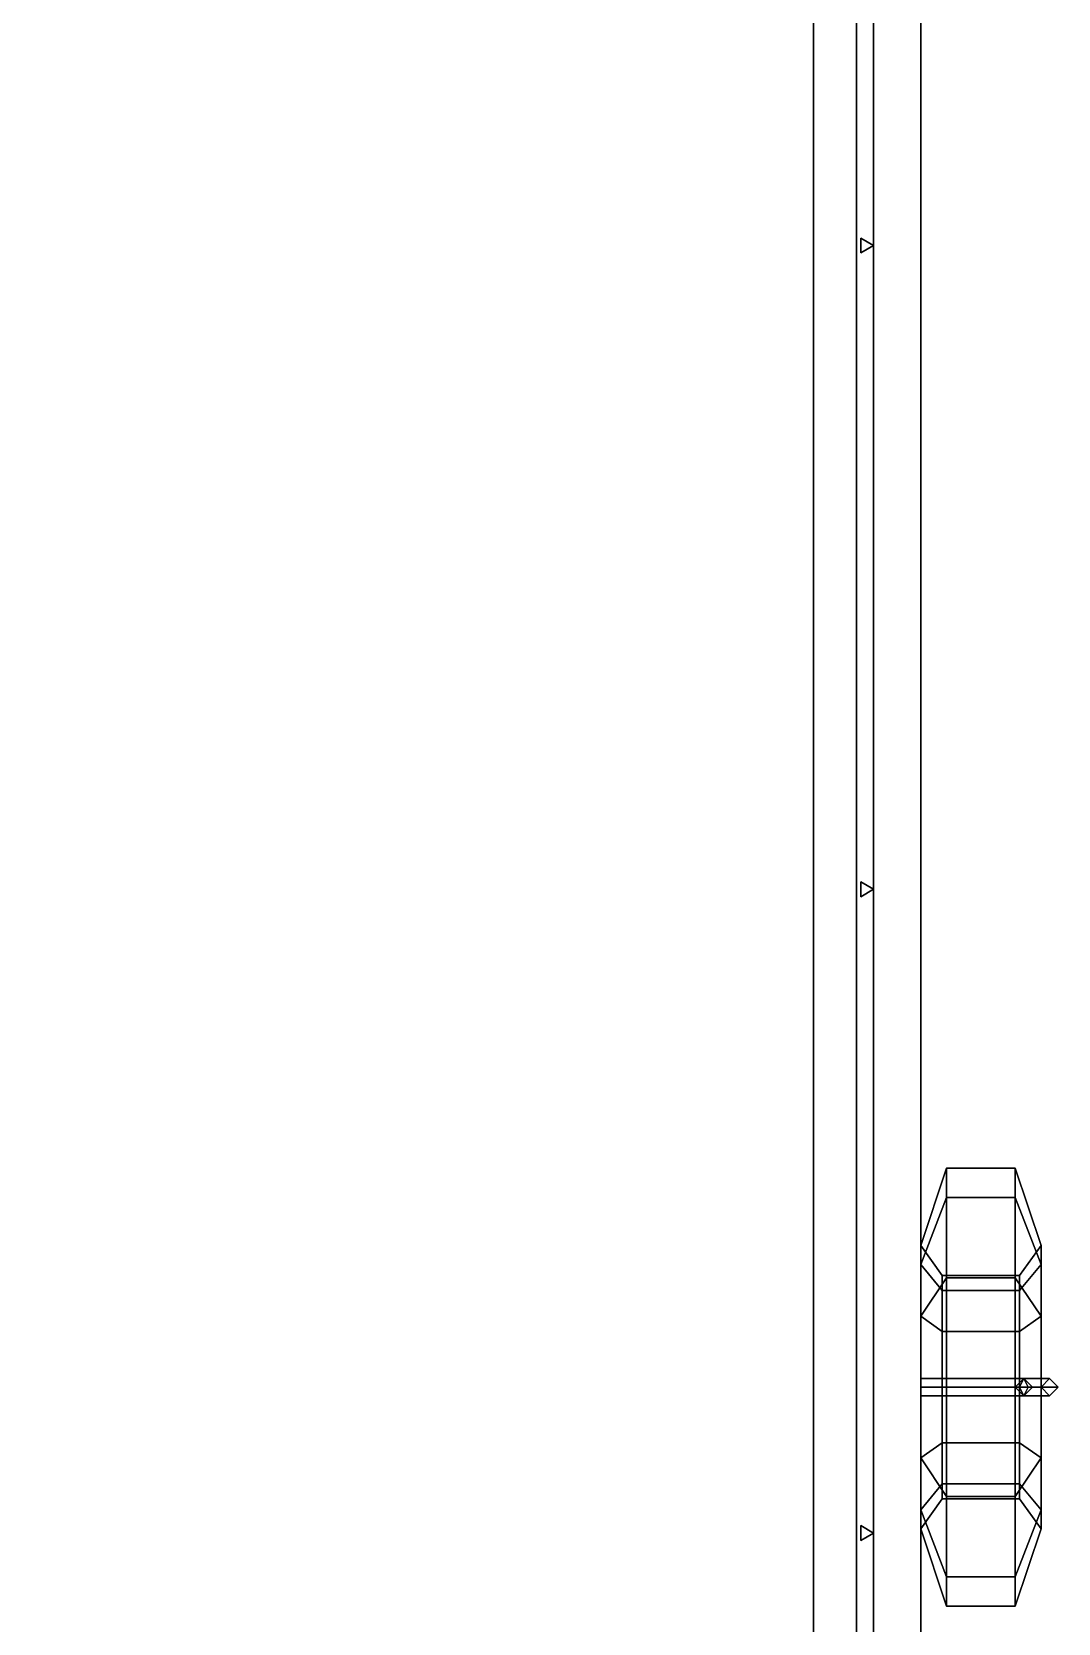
# Model space of a CAD drawing. Header units: millimetres. Extents: x -8.3 to 8.3, y -10.3 to 20.5.
# Drawn here: x 5.929 to 8.32, y -3.96 to -0.252 of the extents above; entities that cross this region are included whole.
import ezdxf

# ---------------------------------------------------------------- set-up
doc = ezdxf.new("R2010")
doc.units = ezdxf.units.MM
doc.layers.add('wheels', color=2, linetype='Continuous')

msp = doc.modelspace()

# ---------------------------------------------------------------- linework, layer by layer
for points in [[(3, 10, 1), (3, -10, 1), (8, -10, 1), (8, 10, 1)], [(8, -10, 1), (8, -10), (8, 9.75), (8, 10, 1)], [(7.85, 9.73, 2), (7.85, -9.73, 2), (7.89, -9.77, 2), (7.89, 9.77, 2)], [(7.89, 9.77, 2), (7.89, -9.77, 2), (7.85, -9.73, 2), (7.85, 9.73, 2)], [(8, -10), (7.75, -9.5, -1), (7.75, 9, -1), (8, 9.75)], [(7.75, 9, -1), (7.75, -9.5, -1), (3.25, -9.5, -1), (3.25, 9, -1)], [(7.89, -0.75, 1), (7.86, -0.7327, 1), (7.86, -0.7327, 2), (7.89, -0.75, 2)], [(7.86, -0.7327, 1), (7.86, -0.7673, 1), (7.86, -0.7673, 2), (7.86, -0.7327, 2)], [(7.86, -0.7673, 1), (7.89, -0.75, 1), (7.89, -0.75, 2), (7.86, -0.7673, 2)], [(7.86, -2.2327, 1), (7.86, -2.2673, 1), (7.86, -2.2673, 2), (7.86, -2.2327, 2)], [(7.89, -2.25, 1), (7.86, -2.2327, 1), (7.86, -2.2327, 2), (7.89, -2.25, 2)], [(7.86, -2.2673, 1), (7.89, -2.25, 1), (7.89, -2.25, 2), (7.86, -2.2673, 2)], [(7.89, -3.75, 1), (7.86, -3.7327, 1), (7.86, -3.7327, 2), (7.89, -3.75, 2)], [(7.86, -3.7327, 1), (7.86, -3.7673, 1), (7.86, -3.7673, 2), (7.86, -3.7327, 2)], [(7.86, -3.7673, 1), (7.89, -3.75, 1), (7.89, -3.75, 2), (7.86, -3.7673, 2)]]:
    msp.add_3dface(points)
at = {"layer": 'wheels'}
for points in [[(8.06, -2.9683, 0.585), (8.06, -2.9, 0.33), (8, -3.08, 0.33), (8, -3.1242, 0.495)], [(8.06, -2.9, 0.33), (8.06, -2.9683, 0.075), (8, -3.1242, 0.165), (8, -3.08, 0.33)], [(8.22, -2.9683, 0.585), (8.22, -2.9, 0.33), (8.06, -2.9, 0.33), (8.06, -2.9683, 0.585)], [(8.22, -2.9, 0.33), (8.22, -2.9683, 0.075), (8.06, -2.9683, 0.075), (8.06, -2.9, 0.33)], [(8.22, -2.9, 0.33), (8.22, -2.9683, 0.585), (8.28, -3.1242, 0.495), (8.28, -3.08, 0.33)], [(8.22, -2.9683, 0.075), (8.22, -2.9, 0.33), (8.28, -3.08, 0.33), (8.28, -3.1242, 0.165)], [(8.06, -2.9683, 0.075), (8.06, -3.155, -0.1117), (8, -3.245, 0.0442), (8, -3.1242, 0.165)], [(8.06, -3.155, 0.7717), (8.06, -2.9683, 0.585), (8, -3.1242, 0.495), (8, -3.245, 0.6158)], [(8.22, -2.9683, 0.075), (8.22, -3.155, -0.1117), (8.06, -3.155, -0.1117), (8.06, -2.9683, 0.075)], [(8.22, -3.155, 0.7717), (8.22, -2.9683, 0.585), (8.06, -2.9683, 0.585), (8.06, -3.155, 0.7717)], [(8.22, -3.155, -0.1117), (8.22, -2.9683, 0.075), (8.28, -3.1242, 0.165), (8.28, -3.245, 0.0442)], [(8.22, -2.9683, 0.585), (8.22, -3.155, 0.7717), (8.28, -3.245, 0.6158), (8.28, -3.1242, 0.495)], [(8, -3.1242, 0.495), (8, -3.08, 0.33), (8.05, -3.15, 0.33), (8.05, -3.1848, 0.46)], [(8, -3.08, 0.33), (8, -3.1242, 0.165), (8.05, -3.1848, 0.2), (8.05, -3.15, 0.33)], [(8.28, -3.08, 0.33), (8.28, -3.1242, 0.495), (8.23, -3.1848, 0.46), (8.23, -3.15, 0.33)], [(8.28, -3.1242, 0.165), (8.28, -3.08, 0.33), (8.23, -3.15, 0.33), (8.23, -3.1848, 0.2)], [(8, -3.1242, 0.165), (8, -3.245, 0.0442), (8.05, -3.28, 0.1048), (8.05, -3.1848, 0.2)], [(8, -3.245, 0.6158), (8, -3.1242, 0.495), (8.05, -3.1848, 0.46), (8.05, -3.28, 0.5552)], [(8.23, -3.15, 0.33), (8.23, -3.1848, 0.46), (8.05, -3.1848, 0.46), (8.05, -3.15, 0.33)], [(8.23, -3.1848, 0.2), (8.23, -3.15, 0.33), (8.05, -3.15, 0.33), (8.05, -3.1848, 0.2)], [(8.28, -3.245, 0.0442), (8.28, -3.1242, 0.165), (8.23, -3.1848, 0.2), (8.23, -3.28, 0.1048)], [(8.28, -3.1242, 0.495), (8.28, -3.245, 0.6158), (8.23, -3.28, 0.5552), (8.23, -3.1848, 0.46)], [(8.06, -3.155, -0.1117), (8.06, -3.41, -0.18), (8, -3.41), (8, -3.245, 0.0442)], [(8.06, -3.41, 0.84), (8.06, -3.155, 0.7717), (8, -3.245, 0.6158), (8, -3.41, 0.66)], [(8.23, -3.28, 0.1048), (8.23, -3.1848, 0.2), (8.05, -3.1848, 0.2), (8.05, -3.28, 0.1048)], [(8.23, -3.1848, 0.46), (8.23, -3.28, 0.5552), (8.05, -3.28, 0.5552), (8.05, -3.1848, 0.46)], [(8.22, -3.155, -0.1117), (8.22, -3.41, -0.18), (8.06, -3.41, -0.18), (8.06, -3.155, -0.1117)], [(8.22, -3.41, 0.84), (8.22, -3.155, 0.7717), (8.06, -3.155, 0.7717), (8.06, -3.41, 0.84)], [(8.22, -3.41, -0.18), (8.22, -3.155, -0.1117), (8.28, -3.245, 0.0442), (8.28, -3.41)], [(8.22, -3.155, 0.7717), (8.22, -3.41, 0.84), (8.28, -3.41, 0.66), (8.28, -3.245, 0.6158)], [(8, -3.245, 0.0442), (8, -3.41), (8.05, -3.41, 0.07), (8.05, -3.28, 0.1048)], [(8, -3.41, 0.66), (8, -3.245, 0.6158), (8.05, -3.28, 0.5552), (8.05, -3.41, 0.59)], [(8.28, -3.41), (8.28, -3.245, 0.0442), (8.23, -3.28, 0.1048), (8.23, -3.41, 0.07)], [(8.28, -3.245, 0.6158), (8.28, -3.41, 0.66), (8.23, -3.41, 0.59), (8.23, -3.28, 0.5552)], [(8.23, -3.41, 0.07), (8.23, -3.28, 0.1048), (8.05, -3.28, 0.1048), (8.05, -3.41, 0.07)], [(8.23, -3.28, 0.5552), (8.23, -3.41, 0.59), (8.05, -3.41, 0.59), (8.05, -3.28, 0.5552)], [(8.24, -3.39, 0.85), (8.22, -3.41, 0.84), (8, -3.41, 0.96), (8, -3.39, 0.98)], [(8.26, -3.41, 0.86), (8.24, -3.39, 0.85), (8, -3.39, 0.98), (8, -3.41, 1)], [(8.06, -3.41, -0.18), (8.06, -3.665, -0.1117), (8, -3.575, 0.0442), (8, -3.41)], [(8, -3.41), (8, -3.575, 0.0442), (8.05, -3.54, 0.1048), (8.05, -3.41, 0.07)], [(8.24, -3.43, 0.85), (8.26, -3.41, 0.86), (8, -3.41, 1), (8, -3.43, 0.98)], [(8.22, -3.41, 0.84), (8.24, -3.43, 0.85), (8, -3.43, 0.98), (8, -3.41, 0.96)], [(8.06, -3.665, 0.7717), (8.06, -3.41, 0.84), (8, -3.41, 0.66), (8, -3.575, 0.6158)], [(8, -3.575, 0.6158), (8, -3.41, 0.66), (8.05, -3.41, 0.59), (8.05, -3.54, 0.5552)], [(8.05, -3.39, 0.57), (8.05, -3.41, 0.59), (8.23, -3.41, 0.59), (8.24, -3.39, 0.57)], [(8.05, -3.41, 0.55), (8.05, -3.39, 0.57), (8.24, -3.39, 0.57), (8.25, -3.41, 0.55)], [(8.23, -3.54, 0.1048), (8.23, -3.41, 0.07), (8.05, -3.41, 0.07), (8.05, -3.54, 0.1048)], [(8.05, -3.43, 0.57), (8.05, -3.41, 0.55), (8.25, -3.41, 0.55), (8.24, -3.43, 0.57)], [(8.05, -3.41, 0.59), (8.05, -3.43, 0.57), (8.24, -3.43, 0.57), (8.23, -3.41, 0.59)], [(8.23, -3.41, 0.59), (8.23, -3.54, 0.5552), (8.05, -3.54, 0.5552), (8.05, -3.41, 0.59)], [(8.22, -3.41, -0.18), (8.22, -3.665, -0.1117), (8.06, -3.665, -0.1117), (8.06, -3.41, -0.18)], [(8.22, -3.665, 0.7717), (8.22, -3.41, 0.84), (8.06, -3.41, 0.84), (8.06, -3.665, 0.7717)], [(8.3, -3.39, 0.65), (8.28, -3.41, 0.66), (8.22, -3.41, 0.84), (8.24, -3.39, 0.85)], [(8.22, -3.665, -0.1117), (8.22, -3.41, -0.18), (8.28, -3.41), (8.28, -3.575, 0.0442)], [(8.28, -3.41, 0.66), (8.3, -3.43, 0.65), (8.24, -3.43, 0.85), (8.22, -3.41, 0.84)], [(8.22, -3.41, 0.84), (8.22, -3.665, 0.7717), (8.28, -3.575, 0.6158), (8.28, -3.41, 0.66)], [(8.24, -3.39, 0.57), (8.23, -3.41, 0.59), (8.28, -3.41, 0.66), (8.3, -3.39, 0.65)], [(8.28, -3.575, 0.0442), (8.28, -3.41), (8.23, -3.41, 0.07), (8.23, -3.54, 0.1048)], [(8.23, -3.41, 0.59), (8.24, -3.43, 0.57), (8.3, -3.43, 0.65), (8.28, -3.41, 0.66)], [(8.28, -3.41, 0.66), (8.28, -3.575, 0.6158), (8.23, -3.54, 0.5552), (8.23, -3.41, 0.59)], [(8.32, -3.41, 0.64), (8.3, -3.39, 0.65), (8.24, -3.39, 0.85), (8.26, -3.41, 0.86)], [(8.25, -3.41, 0.55), (8.24, -3.39, 0.57), (8.3, -3.39, 0.65), (8.32, -3.41, 0.64)], [(8.3, -3.43, 0.65), (8.32, -3.41, 0.64), (8.26, -3.41, 0.86), (8.24, -3.43, 0.85)], [(8.24, -3.43, 0.57), (8.25, -3.41, 0.55), (8.32, -3.41, 0.64), (8.3, -3.43, 0.65)], [(8, -3.575, 0.0442), (8, -3.6958, 0.165), (8.05, -3.6352, 0.2), (8.05, -3.54, 0.1048)], [(8, -3.6958, 0.495), (8, -3.575, 0.6158), (8.05, -3.54, 0.5552), (8.05, -3.6352, 0.46)], [(8.23, -3.6352, 0.2), (8.23, -3.54, 0.1048), (8.05, -3.54, 0.1048), (8.05, -3.6352, 0.2)], [(8.23, -3.54, 0.5552), (8.23, -3.6352, 0.46), (8.05, -3.6352, 0.46), (8.05, -3.54, 0.5552)], [(8.28, -3.6958, 0.165), (8.28, -3.575, 0.0442), (8.23, -3.54, 0.1048), (8.23, -3.6352, 0.2)], [(8.28, -3.575, 0.6158), (8.28, -3.6958, 0.495), (8.23, -3.6352, 0.46), (8.23, -3.54, 0.5552)], [(8.06, -3.665, -0.1117), (8.06, -3.8517, 0.075), (8, -3.6958, 0.165), (8, -3.575, 0.0442)], [(8.06, -3.8517, 0.585), (8.06, -3.665, 0.7717), (8, -3.575, 0.6158), (8, -3.6958, 0.495)], [(8.22, -3.8517, 0.075), (8.22, -3.665, -0.1117), (8.28, -3.575, 0.0442), (8.28, -3.6958, 0.165)], [(8.22, -3.665, 0.7717), (8.22, -3.8517, 0.585), (8.28, -3.6958, 0.495), (8.28, -3.575, 0.6158)], [(8, -3.74, 0.33), (8, -3.6958, 0.495), (8.05, -3.6352, 0.46), (8.05, -3.67, 0.33)], [(8, -3.6958, 0.165), (8, -3.74, 0.33), (8.05, -3.67, 0.33), (8.05, -3.6352, 0.2)], [(8.23, -3.6352, 0.46), (8.23, -3.67, 0.33), (8.05, -3.67, 0.33), (8.05, -3.6352, 0.46)], [(8.23, -3.67, 0.33), (8.23, -3.6352, 0.2), (8.05, -3.6352, 0.2), (8.05, -3.67, 0.33)], [(8.22, -3.665, -0.1117), (8.22, -3.8517, 0.075), (8.06, -3.8517, 0.075), (8.06, -3.665, -0.1117)], [(8.22, -3.8517, 0.585), (8.22, -3.665, 0.7717), (8.06, -3.665, 0.7717), (8.06, -3.8517, 0.585)], [(8.28, -3.6958, 0.495), (8.28, -3.74, 0.33), (8.23, -3.67, 0.33), (8.23, -3.6352, 0.46)], [(8.28, -3.74, 0.33), (8.28, -3.6958, 0.165), (8.23, -3.6352, 0.2), (8.23, -3.67, 0.33)], [(8.06, -3.92, 0.33), (8.06, -3.8517, 0.585), (8, -3.6958, 0.495), (8, -3.74, 0.33)], [(8.06, -3.8517, 0.075), (8.06, -3.92, 0.33), (8, -3.74, 0.33), (8, -3.6958, 0.165)], [(8.22, -3.8517, 0.585), (8.22, -3.92, 0.33), (8.28, -3.74, 0.33), (8.28, -3.6958, 0.495)], [(8.22, -3.92, 0.33), (8.22, -3.8517, 0.075), (8.28, -3.6958, 0.165), (8.28, -3.74, 0.33)], [(8.22, -3.92, 0.33), (8.22, -3.8517, 0.585), (8.06, -3.8517, 0.585), (8.06, -3.92, 0.33)], [(8.22, -3.8517, 0.075), (8.22, -3.92, 0.33), (8.06, -3.92, 0.33), (8.06, -3.8517, 0.075)]]:
    msp.add_3dface(points, dxfattribs=at)

doc.saveas('drawing.dxf')
